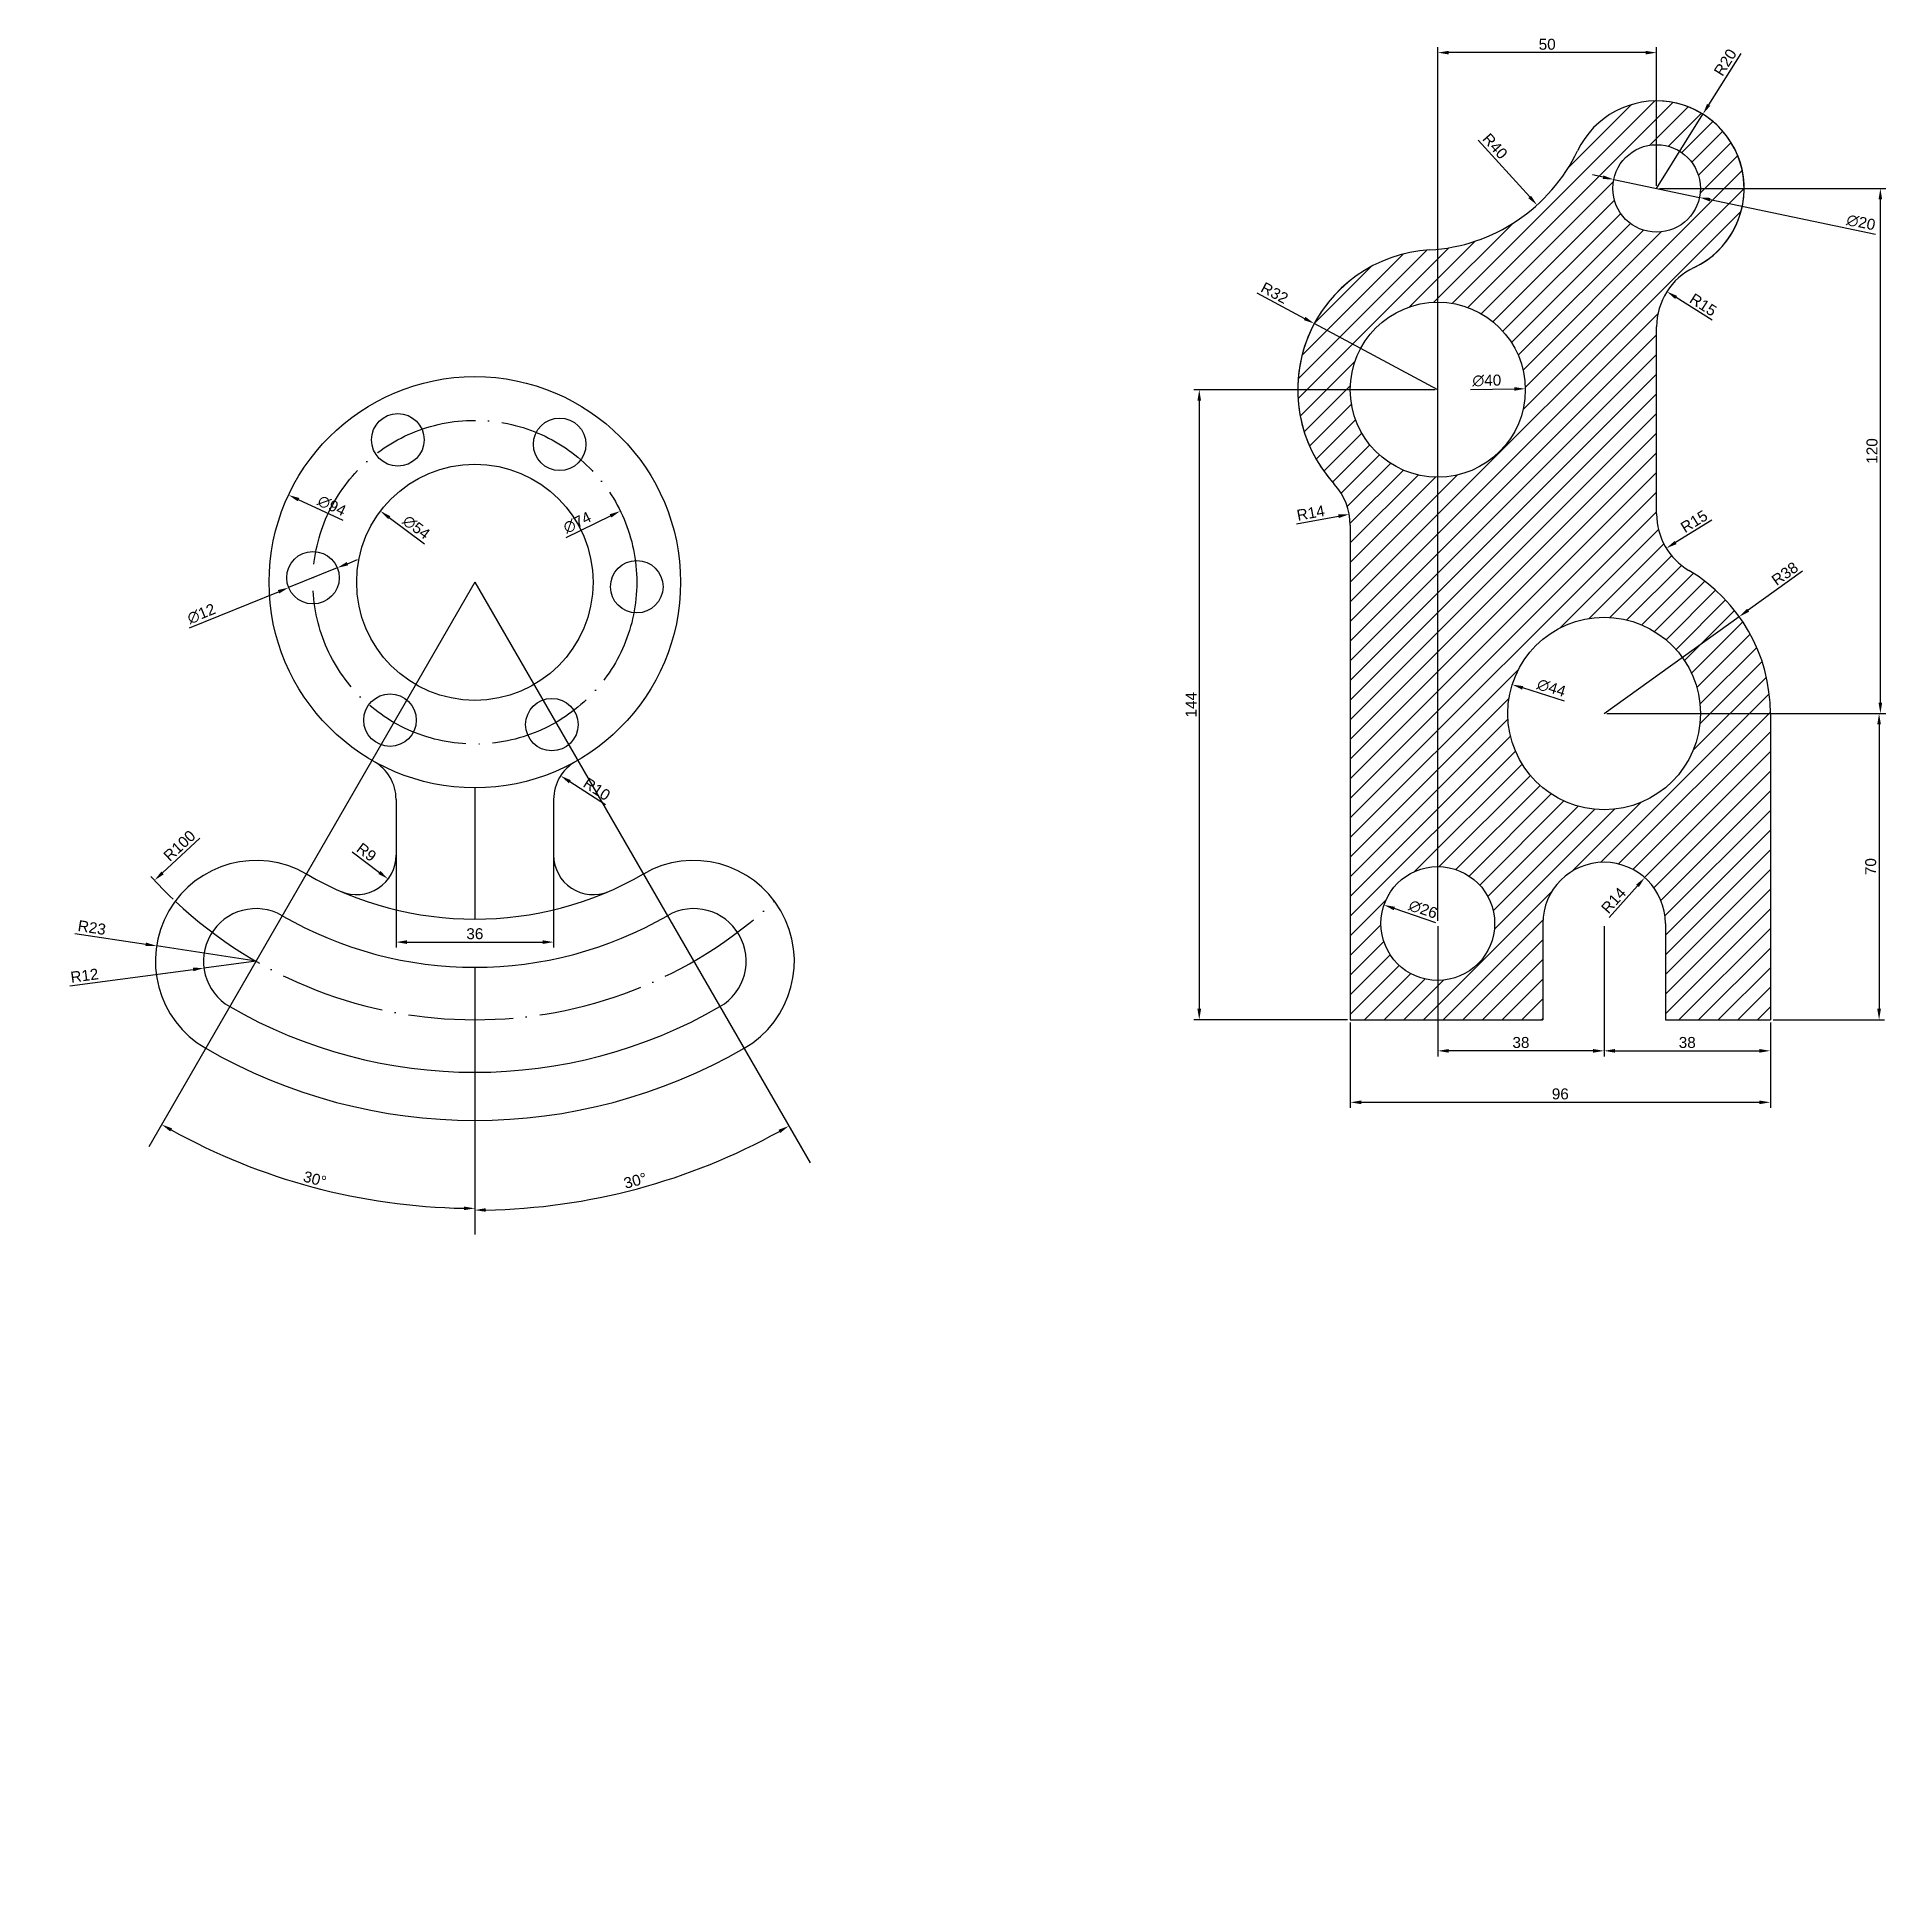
# Model space of a CAD drawing. Header units: millimetres. Extents: x 0 to 422, y -200 to 225.
import ezdxf

# ---------------------------------------------------------------- set-up
doc = ezdxf.new("R2010")
doc.units = ezdxf.units.MM
doc.linetypes.add('ACAD_ISO04W100', pattern=[30, 24, -3, 0, -3])
for name, color, linetype in [('Warstwa1', 80, 'Continuous'), ('Warstwa2', 7, 'ACAD_ISO04W100'), ('wew', 1, 'Continuous'), ('zew', 170, 'Continuous')]:
    doc.layers.add(name, color=color, linetype=linetype)
doc.styles.get("Standard").update_dxf_attribs({"font": 'arial.ttf'})
doc.dimstyles.new('ISO-25', dxfattribs={"dimtxt": 2.5, "dimasz": 2.5, "dimexe": 1.25, "dimexo": 0.625, "dimtad": 1, "dimtxsty": 'Standard', "dimcen": 2.5, "dimadec": 0, "dimazin": 0, "dimtfac": 1, "dimtmove": 0, "dimatfit": 3, "dimfxl": 1, "dimarcsym": 0})

# ---------------------------------------------------------------- blocks, each defined once
blk = doc.blocks.new('*D6')
at = {"layer": 'Defpoints', "color": 0, "transparency": 16777216}
for p in [(100, 100), (100, 100), (124.92, -41.32), (250, -159.81), (100, -200)]:
    blk.add_point(p, dxfattribs=at)
at = {"layer": 'Warstwa1', "color": 0, "lineweight": -2, "transparency": 16777216}
blk.add_arc((100, 100), 143.5, 270.9982, 299.0018, dxfattribs=at)
at = {"layer": 'Warstwa1', "color": 0, "transparency": 16777216}
for points in [[(169.37, -25.14), (169.78, -25.87), (171.75, -24.27)], [(102.5, -43.89), (102.5, -43.06), (100, -43.5)]]:
    blk.add_solid(points, dxfattribs=at)
at = {"layer": 'Warstwa1', "color": 0, "transparency": 16777216, "insert": (136.65, -36.77), "char_height": 2.5, "attachment_point": 5, "rotation": 15}
blk.add_mtext('30°', dxfattribs=at)
blk = doc.blocks.new('*D7')
at = {"layer": 'Defpoints', "color": 0, "transparency": 16777216}
for p in [(100, 100), (100, 12), (51.05, -34.48), (0, -73.21), (100, -88)]:
    blk.add_point(p, dxfattribs=at)
at = {"layer": 'Warstwa1', "color": 0, "lineweight": -2, "transparency": 16777216}
blk.add_arc((100, 100), 143.11, 241.0009, 268.9991, dxfattribs=at)
at = {"layer": 'Warstwa1', "color": 0, "transparency": 16777216}
for points in [[(30.41, -25.53), (30.82, -24.81), (28.44, -23.94)], [(97.5, -42.68), (97.5, -43.51), (100, -43.11)]]:
    blk.add_solid(points, dxfattribs=at)
at = {"layer": 'Warstwa1', "color": 0, "transparency": 16777216, "insert": (63.45, -36.4), "char_height": 2.5, "attachment_point": 5, "rotation": 345}
blk.add_mtext('30°', dxfattribs=at)
blk = doc.blocks.new('*U15')
blk.add_circle((0, 0), 6)
blk = doc.blocks.new('*U16')
at = {"color": 0, "linetype": 'ByBlock', "lineweight": -2, "transparency": 16777216}
for p, rotation in [((82.4, 132.54), 120), ((119.38, 131.52), 60.00000000000001), ((63.01, 101.03), 180), ((80.62, 68.48), 240), ((117.6, 67.46), 300.0000000000001)]:
    blk.add_blockref('*U15', p, dxfattribs=dict(at, rotation=rotation))
blk.add_blockref('*U15', (136.99, 98.97), dxfattribs=at)
blk = doc.blocks.new('*D17')
at = {"layer": 'Defpoints', "color": 0, "transparency": 16777216}
for p in [(100, 100), (26.81, 31.86)]:
    blk.add_point(p, dxfattribs=at)
at = {"layer": 'Warstwa1', "color": 0, "lineweight": -2, "transparency": 16777216}
blk.add_line((37.17, 41.51), (28.64, 33.56), dxfattribs=at)
blk.add_arc((100, 100), 100, 222.2373, 226.4347, dxfattribs=at)
at = {"layer": 'Warstwa1', "color": 0, "transparency": 16777216}
blk.add_solid([(28.36, 33.87), (28.92, 33.26), (26.81, 31.86)], dxfattribs=at)
at = {"layer": 'Warstwa1', "color": 0, "transparency": 16777216, "insert": (32.52, 39.78), "char_height": 2.5, "attachment_point": 5, "rotation": 42.9535}
blk.add_mtext('R100', dxfattribs=at)
blk = doc.blocks.new('*D18')
at = {"layer": 'Defpoints', "color": 0, "transparency": 16777216}
for p in [(78.44, 116.26), (121.56, 83.74)]:
    blk.add_point(p, dxfattribs=at)
at = {"layer": 'Warstwa1', "color": 0, "lineweight": -2, "transparency": 16777216}
blk.add_line((88.46, 108.71), (80.44, 114.75), dxfattribs=at)
at = {"layer": 'Warstwa1', "color": 0, "transparency": 16777216}
blk.add_solid([(80.69, 115.09), (80.19, 114.42), (78.44, 116.26)], dxfattribs=at)
at = {"layer": 'Warstwa1', "color": 0, "transparency": 16777216, "insert": (86.63, 112.55), "char_height": 2.5, "attachment_point": 5, "rotation": 322.974}
blk.add_mtext('∅54', dxfattribs=at)
blk = doc.blocks.new('*D19')
at = {"layer": 'Defpoints', "color": 0, "transparency": 16777216}
for p in [(57.44, 119.93), (142.56, 80.07)]:
    blk.add_point(p, dxfattribs=at)
at = {"layer": 'Warstwa1', "color": 0, "lineweight": -2, "transparency": 16777216}
blk.add_line((69.91, 114.09), (59.7, 118.87), dxfattribs=at)
at = {"layer": 'Warstwa1', "color": 0, "transparency": 16777216}
blk.add_solid([(59.88, 119.25), (59.52, 118.5), (57.44, 119.93)], dxfattribs=at)
at = {"layer": 'Warstwa1', "color": 0, "transparency": 16777216, "insert": (67.33, 117.48), "char_height": 2.5, "attachment_point": 5, "rotation": 334.9054}
blk.add_mtext('∅94', dxfattribs=at)
blk = doc.blocks.new('*D20')
at = {"layer": 'Defpoints', "color": 0, "transparency": 16777216}
for p in [(337.01, 76.6), (378.99, 63.4)]:
    blk.add_point(p, dxfattribs=at)
at = {"layer": 'Warstwa1', "color": 0, "lineweight": -2, "transparency": 16777216}
blk.add_line((348.98, 72.84), (339.4, 75.85), dxfattribs=at)
at = {"layer": 'Warstwa1', "color": 0, "transparency": 16777216}
blk.add_solid([(339.52, 76.25), (339.27, 75.45), (337.01, 76.6)], dxfattribs=at)
at = {"layer": 'Warstwa1', "color": 0, "transparency": 16777216, "insert": (345.97, 75.85), "char_height": 2.5, "attachment_point": 5, "rotation": 342.5419}
blk.add_mtext('∅44', dxfattribs=at)
blk = doc.blocks.new('*D21')
at = {"layer": 'Defpoints', "color": 0, "transparency": 16777216}
for p in [(307.71, 26.24), (332.29, 17.76)]:
    blk.add_point(p, dxfattribs=at)
at = {"layer": 'Warstwa1', "color": 0, "lineweight": -2, "transparency": 16777216}
blk.add_line((319.57, 22.15), (310.07, 25.42), dxfattribs=at)
at = {"layer": 'Warstwa1', "color": 0, "transparency": 16777216}
blk.add_solid([(310.21, 25.82), (309.94, 25.03), (307.71, 26.24)], dxfattribs=at)
at = {"layer": 'Warstwa1', "color": 0, "transparency": 16777216, "insert": (316.65, 25.24), "char_height": 2.5, "attachment_point": 5, "rotation": 340.981}
blk.add_mtext('∅26', dxfattribs=at)
blk = doc.blocks.new('*D22')
at = {"layer": 'Defpoints', "color": 0, "transparency": 16777216}
for p in [(300, 143.79), (340, 144.21)]:
    blk.add_point(p, dxfattribs=at)
at = {"layer": 'Warstwa1', "color": 0, "lineweight": -2, "transparency": 16777216}
blk.add_line((327.46, 144.08), (337.5, 144.19), dxfattribs=at)
at = {"layer": 'Warstwa1', "color": 0, "transparency": 16777216}
blk.add_solid([(337.49, 144.6), (337.5, 143.77), (340, 144.21)], dxfattribs=at)
at = {"layer": 'Warstwa1', "color": 0, "transparency": 16777216, "insert": (331.21, 146.09), "char_height": 2.5, "attachment_point": 5, "rotation": 0.6095}
blk.add_mtext('∅40', dxfattribs=at)
blk = doc.blocks.new('*D23')
at = {"layer": 'Defpoints', "color": 0, "transparency": 16777216}
for p in [(360.21, 192.05), (379.79, 187.95)]:
    blk.add_point(p, dxfattribs=at)
at = {"layer": 'Warstwa1', "color": 0, "lineweight": -2, "transparency": 16777216}
for p, q in [((357.77, 192.57), (355.32, 193.08)), ((360.21, 192.05), (379.79, 187.95)), ((419.98, 179.51), (382.23, 187.43))]:
    blk.add_line(p, q, dxfattribs=at)
at = {"layer": 'Warstwa1', "color": 0, "transparency": 16777216}
for points in [[(357.85, 192.97), (357.68, 192.16), (360.21, 192.05)], [(382.32, 187.84), (382.15, 187.03), (379.79, 187.95)]]:
    blk.add_solid(points, dxfattribs=at)
at = {"layer": 'Warstwa1', "color": 0, "transparency": 16777216, "insert": (416.69, 182.22), "char_height": 2.5, "attachment_point": 5, "rotation": 348.1504}
blk.add_mtext('∅20', dxfattribs=at)
blk = doc.blocks.new('*D24')
at = {"layer": 'Defpoints', "color": 0, "transparency": 16777216}
for p in [(380.57, 206.98), (370, 190)]:
    blk.add_point(p, dxfattribs=at)
at = {"layer": 'Warstwa1', "color": 0, "lineweight": -2, "transparency": 16777216}
for p, q in [((389.21, 220.86), (381.89, 209.1)), ((370, 190), (380.57, 206.98))]:
    blk.add_line(p, q, dxfattribs=at)
at = {"layer": 'Warstwa1', "color": 0, "transparency": 16777216}
blk.add_solid([(381.53, 209.32), (382.24, 208.88), (380.57, 206.98)], dxfattribs=at)
at = {"layer": 'Warstwa1', "color": 0, "transparency": 16777216, "insert": (385.69, 218.81), "char_height": 2.5, "attachment_point": 5, "rotation": 58.1054}
blk.add_mtext('R20', dxfattribs=at)
blk = doc.blocks.new('*D25')
at = {"layer": 'Defpoints', "color": 0, "transparency": 16777216}
for p in [(291.79, 159.1), (320, 144)]:
    blk.add_point(p, dxfattribs=at)
at = {"layer": 'Warstwa1', "color": 0, "lineweight": -2, "transparency": 16777216}
for p, q in [((278.65, 166.13), (289.58, 160.28)), ((320, 144), (291.79, 159.1))]:
    blk.add_line(p, q, dxfattribs=at)
at = {"layer": 'Warstwa1', "color": 0, "transparency": 16777216}
blk.add_solid([(289.78, 160.65), (289.39, 159.91), (291.79, 159.1)], dxfattribs=at)
at = {"layer": 'Warstwa1', "color": 0, "transparency": 16777216, "insert": (282.72, 166.11), "char_height": 2.5, "attachment_point": 5, "rotation": 331.8416}
blk.add_mtext('R32', dxfattribs=at)
blk = doc.blocks.new('*D26')
at = {"layer": 'Defpoints', "color": 0, "transparency": 16777216}
for p in [(315.87, 215.88), (342.69, 186.2)]:
    blk.add_point(p, dxfattribs=at)
at = {"layer": 'Warstwa1', "color": 0, "lineweight": -2, "transparency": 16777216}
blk.add_line((329.26, 201.06), (341.01, 188.06), dxfattribs=at)
at = {"layer": 'Warstwa1', "color": 0, "transparency": 16777216}
blk.add_solid([(341.32, 188.34), (340.7, 187.78), (342.69, 186.2)], dxfattribs=at)
at = {"layer": 'Warstwa1', "color": 0, "transparency": 16777216, "insert": (333.09, 199.66), "char_height": 2.5, "attachment_point": 5, "rotation": 312.1041}
blk.add_mtext('R40', dxfattribs=at)
blk = doc.blocks.new('*D27')
at = {"layer": 'Defpoints', "color": 0, "transparency": 16777216}
for p in [(372.35, 166.43), (385, 158.38)]:
    blk.add_point(p, dxfattribs=at)
at = {"layer": 'Warstwa1', "color": 0, "lineweight": -2, "transparency": 16777216}
blk.add_line((382.67, 159.86), (374.46, 165.09), dxfattribs=at)
at = {"layer": 'Warstwa1', "color": 0, "transparency": 16777216}
blk.add_solid([(374.68, 165.44), (374.23, 164.74), (372.35, 166.43)], dxfattribs=at)
at = {"layer": 'Warstwa1', "color": 0, "transparency": 16777216, "insert": (380.64, 163.41), "char_height": 2.5, "attachment_point": 5, "rotation": 327.5091}
blk.add_mtext('R15', dxfattribs=at)
blk = doc.blocks.new('*D28')
at = {"layer": 'Defpoints', "color": 0, "transparency": 16777216}
for p in [(385, 115.61), (372.21, 107.76)]:
    blk.add_point(p, dxfattribs=at)
at = {"layer": 'Warstwa1', "color": 0, "lineweight": -2, "transparency": 16777216}
blk.add_line((382.65, 114.17), (374.34, 109.07), dxfattribs=at)
at = {"layer": 'Warstwa1', "color": 0, "transparency": 16777216}
blk.add_solid([(374.13, 109.43), (374.56, 108.72), (372.21, 107.76)], dxfattribs=at)
at = {"layer": 'Warstwa1', "color": 0, "transparency": 16777216, "insert": (378.57, 113.89), "char_height": 2.5, "attachment_point": 5, "rotation": 31.524}
blk.add_mtext('R15', dxfattribs=at)
blk = doc.blocks.new('*D29')
at = {"layer": 'Defpoints', "color": 0, "transparency": 16777216}
for p in [(367.28, 32.48), (358, 22)]:
    blk.add_point(p, dxfattribs=at)
at = {"layer": 'Warstwa1', "color": 0, "lineweight": -2, "transparency": 16777216}
blk.add_line((359.18, 23.34), (365.63, 30.61), dxfattribs=at)
at = {"layer": 'Warstwa1', "color": 0, "transparency": 16777216}
blk.add_solid([(365.31, 30.88), (365.94, 30.33), (367.28, 32.48)], dxfattribs=at)
at = {"layer": 'Warstwa1', "color": 0, "transparency": 16777216, "insert": (360.17, 27.28), "char_height": 2.5, "attachment_point": 5, "rotation": 48.466}
blk.add_mtext('R14', dxfattribs=at)
blk = doc.blocks.new('*D30')
at = {"layer": 'Defpoints', "color": 0, "transparency": 16777216}
for p in [(358, 22), (396, 0), (396, -7.1)]:
    blk.add_point(p, dxfattribs=at)
at = {"layer": 'Warstwa1', "color": 0, "lineweight": -2, "transparency": 16777216}
for p, q in [((358, 21.37), (358, -8.35)), ((396, -0.62), (396, -8.35)), ((360.5, -7.1), (393.5, -7.1))]:
    blk.add_line(p, q, dxfattribs=at)
at = {"layer": 'Warstwa1', "color": 0, "transparency": 16777216}
for points in [[(360.5, -6.68), (360.5, -7.52), (358, -7.1)], [(393.5, -6.68), (393.5, -7.52), (396, -7.1)]]:
    blk.add_solid(points, dxfattribs=at)
at = {"layer": 'Warstwa1', "color": 0, "transparency": 16777216, "insert": (377, -5.2), "char_height": 2.5, "attachment_point": 5}
blk.add_mtext('38', dxfattribs=at)
blk = doc.blocks.new('*D31')
at = {"layer": 'Defpoints', "color": 0, "transparency": 16777216}
for p in [(320, 22), (358, 22), (320, -7.11)]:
    blk.add_point(p, dxfattribs=at)
at = {"layer": 'Warstwa1', "color": 0, "lineweight": -2, "transparency": 16777216}
for p, q in [((320, 21.38), (320, -8.36)), ((358, 21.38), (358, -8.36)), ((355.5, -7.11), (322.5, -7.11))]:
    blk.add_line(p, q, dxfattribs=at)
at = {"layer": 'Warstwa1', "color": 0, "transparency": 16777216}
for points in [[(322.5, -6.69), (322.5, -7.52), (320, -7.11)], [(355.5, -6.69), (355.5, -7.52), (358, -7.11)]]:
    blk.add_solid(points, dxfattribs=at)
at = {"layer": 'Warstwa1', "color": 0, "transparency": 16777216, "insert": (339, -5.2), "char_height": 2.5, "attachment_point": 5}
blk.add_mtext('38', dxfattribs=at)
blk = doc.blocks.new('*D32')
at = {"layer": 'Defpoints', "color": 0, "transparency": 16777216}
for p in [(300, 0), (396, 0), (396, -18.87)]:
    blk.add_point(p, dxfattribs=at)
at = {"layer": 'Warstwa1', "color": 0, "lineweight": -2, "transparency": 16777216}
for p, q in [((300, -0.62), (300, -20.12)), ((396, -0.62), (396, -20.12)), ((302.5, -18.87), (393.5, -18.87))]:
    blk.add_line(p, q, dxfattribs=at)
at = {"layer": 'Warstwa1', "color": 0, "transparency": 16777216}
for points in [[(302.5, -18.45), (302.5, -19.28), (300, -18.87)], [(393.5, -18.45), (393.5, -19.28), (396, -18.87)]]:
    blk.add_solid(points, dxfattribs=at)
at = {"layer": 'Warstwa1', "color": 0, "transparency": 16777216, "insert": (348, -16.96), "char_height": 2.5, "attachment_point": 5}
blk.add_mtext('96', dxfattribs=at)
blk = doc.blocks.new('*D33')
at = {"layer": 'Defpoints', "color": 0, "transparency": 16777216}
for p in [(358, 70), (396, 0), (420.83, 0)]:
    blk.add_point(p, dxfattribs=at)
at = {"layer": 'Warstwa1', "color": 0, "lineweight": -2, "transparency": 16777216}
for p, q in [((358.63, 70), (422.08, 70)), ((420.83, 67.5), (420.83, 2.5)), ((396.63, 0), (422.08, 0))]:
    blk.add_line(p, q, dxfattribs=at)
at = {"layer": 'Warstwa1', "color": 0, "transparency": 16777216}
for points in [[(420.41, 67.5), (421.25, 67.5), (420.83, 70)], [(420.41, 2.5), (421.25, 2.5), (420.83, 0)]]:
    blk.add_solid(points, dxfattribs=at)
at = {"layer": 'Warstwa1', "color": 0, "transparency": 16777216, "insert": (418.93, 35), "char_height": 2.5, "attachment_point": 5, "rotation": 90}
blk.add_mtext('70', dxfattribs=at)
blk = doc.blocks.new('*D34')
at = {"layer": 'Defpoints', "color": 0, "transparency": 16777216}
for p in [(370, 190), (421.12, 190), (358, 70)]:
    blk.add_point(p, dxfattribs=at)
at = {"layer": 'Warstwa1', "color": 0, "lineweight": -2, "transparency": 16777216}
for p, q in [((370.63, 190), (422.37, 190)), ((421.12, 72.5), (421.12, 187.5)), ((358.63, 70), (422.37, 70))]:
    blk.add_line(p, q, dxfattribs=at)
at = {"layer": 'Warstwa1', "color": 0, "transparency": 16777216}
for points in [[(420.71, 187.5), (421.54, 187.5), (421.12, 190)], [(420.71, 72.5), (421.54, 72.5), (421.12, 70)]]:
    blk.add_solid(points, dxfattribs=at)
at = {"layer": 'Warstwa1', "color": 0, "transparency": 16777216, "insert": (419.22, 130), "char_height": 2.5, "attachment_point": 5, "rotation": 90}
blk.add_mtext('120', dxfattribs=at)
blk = doc.blocks.new('*D35')
at = {"layer": 'Defpoints', "color": 0, "transparency": 16777216}
for p in [(320, 221.04), (370, 190), (320, 22)]:
    blk.add_point(p, dxfattribs=at)
at = {"layer": 'Warstwa1', "color": 0, "lineweight": -2, "transparency": 16777216}
for p, q in [((320, 22.62), (320, 222.29)), ((367.5, 221.04), (322.5, 221.04)), ((370, 190.62), (370, 222.29))]:
    blk.add_line(p, q, dxfattribs=at)
at = {"layer": 'Warstwa1', "color": 0, "transparency": 16777216}
for points in [[(322.5, 221.45), (322.5, 220.62), (320, 221.04)], [(367.5, 221.45), (367.5, 220.62), (370, 221.04)]]:
    blk.add_solid(points, dxfattribs=at)
at = {"layer": 'Warstwa1', "color": 0, "transparency": 16777216, "insert": (345, 222.94), "char_height": 2.5, "attachment_point": 5}
blk.add_mtext('50', dxfattribs=at)
blk = doc.blocks.new('*D36')
at = {"layer": 'Defpoints', "color": 0, "transparency": 16777216}
for p in [(388.89, 92.14), (358, 70)]:
    blk.add_point(p, dxfattribs=at)
at = {"layer": 'Warstwa1', "color": 0, "lineweight": -2, "transparency": 16777216}
for p, q in [((403.36, 102.51), (390.92, 93.59)), ((358, 70), (388.89, 92.14))]:
    blk.add_line(p, q, dxfattribs=at)
at = {"layer": 'Warstwa1', "color": 0, "transparency": 16777216}
blk.add_solid([(390.68, 93.93), (391.16, 93.26), (388.89, 92.14)], dxfattribs=at)
at = {"layer": 'Warstwa1', "color": 0, "transparency": 16777216, "insert": (399.31, 101.95), "char_height": 2.5, "attachment_point": 5, "rotation": 35.6309}
blk.add_mtext('R38', dxfattribs=at)
blk = doc.blocks.new('*D37')
at = {"layer": 'Defpoints', "color": 0, "transparency": 16777216}
for p in [(299.77, 115.53), (286, 113.02)]:
    blk.add_point(p, dxfattribs=at)
at = {"layer": 'Warstwa1', "color": 0, "lineweight": -2, "transparency": 16777216}
blk.add_line((287.76, 113.34), (297.31, 115.08), dxfattribs=at)
at = {"layer": 'Warstwa1', "color": 0, "transparency": 16777216}
blk.add_solid([(297.24, 115.49), (297.39, 114.67), (299.77, 115.53)], dxfattribs=at)
at = {"layer": 'Warstwa1', "color": 0, "transparency": 16777216, "insert": (290.97, 115.84), "char_height": 2.5, "attachment_point": 5, "rotation": 10.3628}
blk.add_mtext('R14', dxfattribs=at)
blk = doc.blocks.new('*D38')
at = {"layer": 'Defpoints', "color": 0, "transparency": 16777216}
for p in [(320, 144), (300, 0), (265.51, 0)]:
    blk.add_point(p, dxfattribs=at)
at = {"layer": 'Warstwa1', "color": 0, "lineweight": -2, "transparency": 16777216}
for p, q in [((319.38, 144), (264.26, 144)), ((265.51, 141.5), (265.51, 2.5)), ((299.38, 0), (264.26, 0))]:
    blk.add_line(p, q, dxfattribs=at)
at = {"layer": 'Warstwa1', "color": 0, "transparency": 16777216}
for points in [[(265.09, 141.5), (265.92, 141.5), (265.51, 144)], [(265.09, 2.5), (265.92, 2.5), (265.51, 0)]]:
    blk.add_solid(points, dxfattribs=at)
at = {"layer": 'Warstwa1', "color": 0, "transparency": 16777216, "insert": (263.63, 72), "char_height": 2.5, "attachment_point": 5, "rotation": 90}
blk.add_mtext('144', dxfattribs=at)
blk = doc.blocks.new('*D39')
at = {"layer": 'Defpoints', "color": 0, "transparency": 16777216}
for p in [(50, 13.4), (38.1, 11.82)]:
    blk.add_point(p, dxfattribs=at)
at = {"layer": 'Warstwa1', "color": 0, "lineweight": -2, "transparency": 16777216}
for p, q in [((50, 13.4), (38.1, 11.82)), ((7.49, 7.78), (35.63, 11.5))]:
    blk.add_line(p, q, dxfattribs=at)
at = {"layer": 'Warstwa1', "color": 0, "transparency": 16777216}
blk.add_solid([(35.57, 11.91), (35.68, 11.08), (38.1, 11.82)], dxfattribs=at)
at = {"layer": 'Warstwa1', "color": 0, "transparency": 16777216, "insert": (10.81, 10.11), "char_height": 2.5, "attachment_point": 5, "rotation": 7.5297}
blk.add_mtext('R12', dxfattribs=at)
blk = doc.blocks.new('*D40')
at = {"layer": 'Defpoints', "color": 0, "transparency": 16777216}
for p in [(27.26, 16.88), (50, 13.4)]:
    blk.add_point(p, dxfattribs=at)
at = {"layer": 'Warstwa1', "color": 0, "lineweight": -2, "transparency": 16777216}
for p, q in [((8.64, 19.73), (24.79, 17.26)), ((50, 13.4), (27.26, 16.88))]:
    blk.add_line(p, q, dxfattribs=at)
at = {"layer": 'Warstwa1', "color": 0, "transparency": 16777216}
blk.add_solid([(24.86, 17.67), (24.73, 16.84), (27.26, 16.88)], dxfattribs=at)
at = {"layer": 'Warstwa1', "color": 0, "transparency": 16777216, "insert": (12.5, 21.06), "char_height": 2.5, "attachment_point": 5, "rotation": 351.297}
blk.add_mtext('R23', dxfattribs=at)
blk = doc.blocks.new('*D41')
at = {"layer": 'Defpoints', "color": 0, "transparency": 16777216}
for p in [(73, 37.59), (80.18, 32.17)]:
    blk.add_point(p, dxfattribs=at)
at = {"layer": 'Warstwa1', "color": 0, "lineweight": -2, "transparency": 16777216}
blk.add_line((71.97, 38.37), (78.19, 33.67), dxfattribs=at)
at = {"layer": 'Warstwa1', "color": 0, "transparency": 16777216}
blk.add_solid([(78.44, 34), (77.94, 33.34), (80.18, 32.17)], dxfattribs=at)
at = {"layer": 'Warstwa1', "color": 0, "transparency": 16777216, "insert": (75.23, 38.29), "char_height": 2.5, "attachment_point": 5, "rotation": 322.9309}
blk.add_mtext('R9', dxfattribs=at)
blk = doc.blocks.new('*D42')
at = {"layer": 'Defpoints', "color": 0, "transparency": 16777216}
for p in [(119.59, 55.76), (128, 50.35)]:
    blk.add_point(p, dxfattribs=at)
at = {"layer": 'Warstwa1', "color": 0, "lineweight": -2, "transparency": 16777216}
blk.add_line((129.86, 49.15), (121.69, 54.41), dxfattribs=at)
at = {"layer": 'Warstwa1', "color": 0, "transparency": 16777216}
blk.add_solid([(121.92, 54.76), (121.47, 54.06), (119.59, 55.76)], dxfattribs=at)
at = {"layer": 'Warstwa1', "color": 0, "transparency": 16777216, "insert": (127.86, 52.7), "char_height": 2.5, "attachment_point": 5, "rotation": 327.225}
blk.add_mtext('R10', dxfattribs=at)
blk = doc.blocks.new('*D43')
at = {"layer": 'Defpoints', "color": 0, "transparency": 16777216}
for p in [(133.23, 116.26), (66.77, 83.74)]:
    blk.add_point(p, dxfattribs=at)
at = {"layer": 'Warstwa1', "color": 0, "lineweight": -2, "transparency": 16777216}
blk.add_line((120.87, 110.21), (130.99, 115.17), dxfattribs=at)
at = {"layer": 'Warstwa1', "color": 0, "transparency": 16777216}
blk.add_solid([(130.81, 115.54), (131.17, 114.79), (133.23, 116.26)], dxfattribs=at)
at = {"layer": 'Warstwa1', "color": 0, "transparency": 16777216, "insert": (123.39, 113.64), "char_height": 2.5, "attachment_point": 5, "rotation": 26.0762}
blk.add_mtext('∅74', dxfattribs=at)
blk = doc.blocks.new('*D44')
at = {"layer": 'Defpoints', "color": 0, "transparency": 16777216}
for p in [(68.57, 103.29), (57.46, 98.77)]:
    blk.add_point(p, dxfattribs=at)
at = {"layer": 'Warstwa1', "color": 0, "lineweight": -2, "transparency": 16777216}
for p, q in [((68.57, 103.29), (57.46, 98.77)), ((70.89, 104.23), (73.2, 105.17)), ((34.79, 89.55), (55.14, 97.82))]:
    blk.add_line(p, q, dxfattribs=at)
at = {"layer": 'Warstwa1', "color": 0, "transparency": 16777216}
for points in [[(70.73, 104.62), (71.04, 103.85), (68.57, 103.29)], [(54.98, 98.21), (55.3, 97.44), (57.46, 98.77)]]:
    blk.add_solid(points, dxfattribs=at)
at = {"layer": 'Warstwa1', "color": 0, "transparency": 16777216, "insert": (37.53, 92.79), "char_height": 2.5, "attachment_point": 5, "rotation": 22.1382}
blk.add_mtext('∅12', dxfattribs=at)
blk = doc.blocks.new('*D45')
at = {"layer": 'Defpoints', "color": 0, "transparency": 16777216}
for p in [(82, 43.97), (118, 43.97), (118, 17.75)]:
    blk.add_point(p, dxfattribs=at)
at = {"layer": 'Warstwa1', "color": 0, "lineweight": -2, "transparency": 16777216}
for p, q in [((82, 43.35), (82, 16.5)), ((118, 43.35), (118, 16.5)), ((84.5, 17.75), (115.5, 17.75))]:
    blk.add_line(p, q, dxfattribs=at)
at = {"layer": 'Warstwa1', "color": 0, "transparency": 16777216}
for points in [[(84.5, 18.17), (84.5, 17.33), (82, 17.75)], [(115.5, 18.17), (115.5, 17.33), (118, 17.75)]]:
    blk.add_solid(points, dxfattribs=at)
at = {"layer": 'Warstwa1', "color": 0, "transparency": 16777216, "insert": (100, 19.65), "char_height": 2.5, "attachment_point": 5}
blk.add_mtext('36', dxfattribs=at)

msp = doc.modelspace()

# ---------------------------------------------------------------- hatches: boundary and pattern name
h = msp.add_hatch()
h.set_pattern_fill('ANSI31', color=256)
h.set_pattern_definition([(45, (100, -100), (-2.245064, 2.245064), [])])
h.paths.add_polyline_path([(377.358, 102.699, -0.2650232), (370, 115.607), (370, 154.295), (370, 158.377, -0.2896899), (378.571, 171.93, 1.4158765), (351.956, 198.627, -0.2733686), (318.164, 175.947, 0.6312797), (296.348, 122.446, -0.1868857), (300, 113.016), (300, 0), (344, 0), (344, 22, -1), (372, 22), (372, 0), (396, 0), (396, 70, 0.2650232)])
h.paths.add_polyline_path([(380, 70, -1), (336, 70, -1)], flags=16)
h.paths.add_polyline_path([(300, 144, -1), (340, 144, -1)], flags=16)
h.paths.add_polyline_path([(333, 22, -1), (307, 22, -1)], flags=16)
h.paths.add_polyline_path([(360, 190, -1), (380, 190, -1)], flags=16)

# ---------------------------------------------------------------- linework, layer by layer
for p, q in [((370, 154.295), (370, 158.377)), ((370, 115.607), (370, 154.295)), ((300, 113.016), (300, 0)), ((396, 70), (396, 0)), ((100, 53), (100, 23)), ((82, 50.351), (82, 37.59)), ((118, 50.351), (118, 37.59)), ((344, 22), (344, 0)), ((372, 22), (372, 0)), ((100, 12), (100, -49.08)), ((300, 0), (344, 0)), ((372, 0), (396, 0))]:
    msp.add_line(p, q)
for centre, radius in [((370, 190), 10), ((320, 144), 20), ((100, 100), 47), ((100, 100), 27), ((358, 70), 22), ((320, 22), 13)]:
    msp.add_circle(centre, radius)
for centre, radius, start, end in [((370, 190), 20, 295.37693, 154.44631), ((370, 190), 20, 295.37693, 90), ((315.869, 215.881), 40, 273.28906, 334.44631), ((320, 144), 32, 93.28906, 222.34261), ((385, 158.377), 15, 115.37693, 180), ((320, 144), 32, 128.68219, 222.34261), ((286, 113.016), 14, 0, 42.34261), ((385, 115.607), 15, 180, 239.37387), ((358, 70), 38, 0, 59.37387), ((72, 50.351), 10, 0, 60.57867), ((128, 50.351), 10, 119.42133, 180), ((73, 37.59), 9, 246.60556, 0), ((127, 37.59), 9, 180, 293.39444), ((358, 22), 14, 0, 180)]:
    msp.add_arc(centre, radius, start, end)
at = {"layer": 'Warstwa1'}
for q in [(25.494, -29.048), (176.604, -32.682)]:
    msp.add_line((100, 100), q, dxfattribs=at)
at = {"layer": 'Warstwa2'}
msp.add_circle((100, 100), 37, dxfattribs=at)
msp.add_arc((100, 100), 100, 226.79275, 313.20725, dxfattribs=at)
at = {"layer": 'wew'}
for centre, radius, start, end in [((50, 13.397), 23, 60, 240), ((150, 13.397), 23, 300, 120), ((100, 100), 77, 240, 300), ((100, 100), 123, 240, 300)]:
    msp.add_arc(centre, radius, start, end, dxfattribs=at)
at = {"layer": 'zew'}
for centre, radius, start, end in [((50, 13.397), 12, 60, 240), ((100, 100), 88, 240, 300), ((150, 13.397), 12, 300, 120), ((100, 100), 112, 240, 300)]:
    msp.add_arc(centre, radius, start, end, dxfattribs=at)

# ---------------------------------------------------------------- block references
msp.add_blockref('*U16', (0, 0))

# ---------------------------------------------------------------- dimensions: what is measured, and where the dimension line sits
at = {"layer": 'Warstwa1'}
for base, p1, p2, picture, middle in [((320, 221.036), (370, 190), (320, 22), '*D35', (345, 222.937)), ((118, 17.749), (82, 43.971), (118, 43.971), '*D45', (100, 19.651)), ((320, -7.107), (358, 22), (320, 22), '*D31', (339, -5.205)), ((396, -7.1), (358, 22), (396, 0), '*D30', (377, -5.198)), ((396, -18.866), (300, 0), (396, 0), '*D32', (348, -16.964))]:
    dim = msp.add_linear_dim(base=base, p1=p1, p2=p2, dimstyle='ISO-25', dxfattribs=at)
    dim.commit()
    dim.dimension.update_dxf_attribs({"geometry": picture, "text_midpoint": middle})
for center, mpoint, picture, middle in [((370, 190), (380.567, 206.98), '*D24', (387.301, 217.801)), ((315.869, 215.881), (342.688, 186.204), '*D26', (331.678, 198.387)), ((320, 144), (291.787, 159.101), '*D25', (281.823, 164.435)), ((385, 158.377), (372.348, 166.435), '*D27', (379.62, 161.804)), ((286, 113.016), (299.772, 115.534), '*D37', (291.305, 113.986)), ((385, 115.607), (372.214, 107.764), '*D28', (379.563, 112.272)), ((358, 70), (388.886, 92.137), '*D36', (400.421, 100.405)), ((100, 100), (26.809, 31.86), '*D17', (33.82, 38.387)), ((128, 50.351), (119.592, 55.765), '*D42', (126.829, 51.105)), ((73, 37.59), (80.181, 32.165), '*D41', (74.083, 36.772)), ((358, 22), (367.283, 32.48), '*D29', (361.576, 26.037)), ((50, 13.397), (27.265, 16.878), '*D40', (12.212, 19.182)), ((50, 13.397), (38.103, 11.825), '*D39', (11.06, 8.25))]:
    dim = msp.add_radius_dim(center=center, mpoint=mpoint, dimstyle='ISO-25', dxfattribs=at)
    dim.commit()
    dim.dimension.update_dxf_attribs({"geometry": picture, "text_midpoint": middle, "dimtype": 164})
for p1, p2, picture, middle in [((360.213, 192.053), (379.787, 187.947), '*D23', (416.286, 180.289)), ((300.001, 143.787), (339.999, 144.213), '*D22', (331.228, 144.119)), ((142.564, 80.067), (57.436, 119.933), '*D19', (66.492, 115.692)), ((66.766, 83.736), (133.234, 116.264), '*D43', (124.252, 111.868)), ((121.556, 83.741), (78.444, 116.259), '*D18', (85.446, 110.977)), ((68.572, 103.289), (57.457, 98.767), '*D44', (38.276, 90.963)), ((378.987, 63.4), (337.013, 76.6), '*D20', (345.38, 73.969)), ((332.29, 17.764), (307.71, 26.236), '*D21', (316.005, 23.377))]:
    dim = msp.add_diameter_dim_2p(p1=p1, p2=p2, dimstyle='ISO-25', dxfattribs=at)
    dim.commit()
    dim.dimension.update_dxf_attribs({"geometry": picture, "text_midpoint": middle, "dimtype": 163})
for base, p1, p2, picture, middle in [((421.122, 190), (358, 70), (370, 190), '*D34', (419.221, 130)), ((265.505, 0), (320, 144), (300, 0), '*D38', (263.625, 72)), ((420.828, 0), (358, 70), (396, 0), '*D33', (418.927, 35))]:
    dim = msp.add_linear_dim(base=base, p1=p1, p2=p2, angle=90, dimstyle='ISO-25', dxfattribs=at)
    dim.commit()
    dim.dimension.update_dxf_attribs({"geometry": picture, "text_midpoint": middle})
for base, line1, line2, picture, middle in [((51.052, -34.483), ((100, 100), (0, -73.205)), ((100, 12), (100, -88)), '*D7', (63.452, -36.4)), ((124.918, -41.319), ((100, 100), (100, -200)), ((100, 100), (250, -159.808)), '*D6', (136.648, -36.772))]:
    dim = msp.add_angular_dim_2l(base=base, line1=line1, line2=line2, dimstyle='ISO-25', dxfattribs=at)
    dim.commit()
    dim.dimension.update_dxf_attribs({"geometry": picture, "text_midpoint": middle})

doc.saveas('drawing.dxf')
